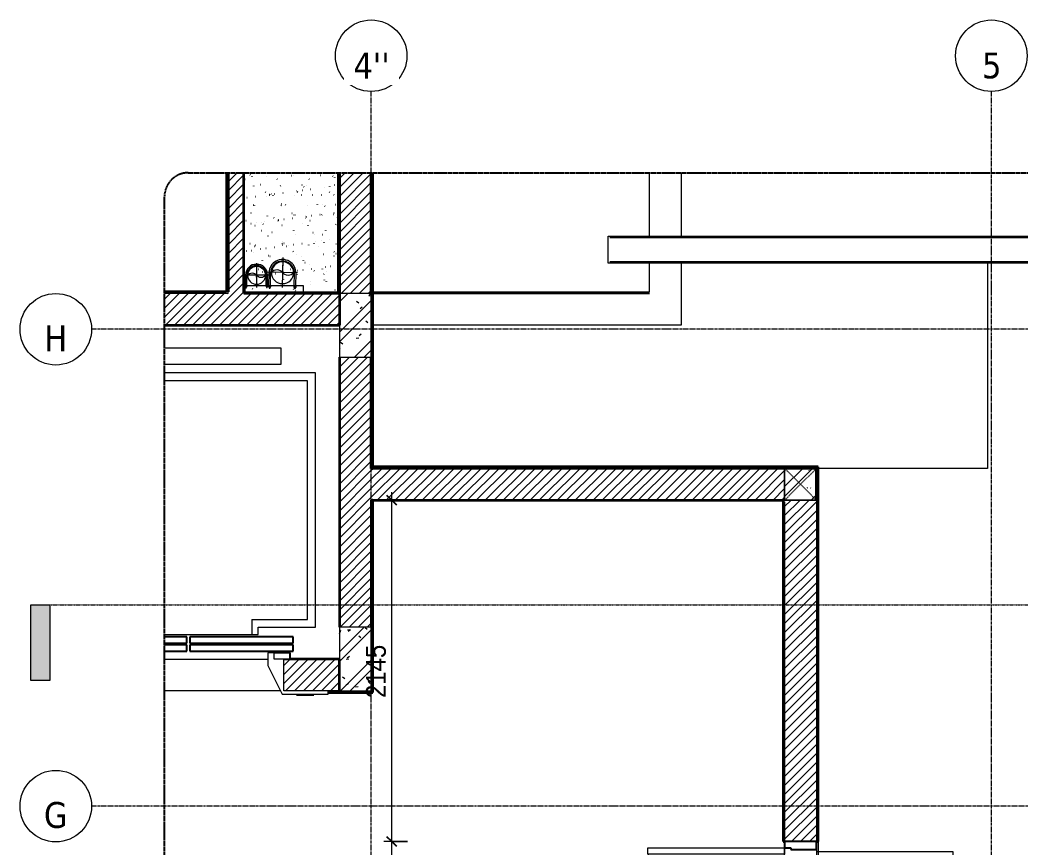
# Model space of a CAD drawing. Header units: millimetres. Extents: x 46644 to 147176, y -1287 to 53383.
# Drawn here: x 46644 to 52933, y 48180 to 53383 of the extents above; entities that cross this region are included whole.
import ezdxf

# ---------------------------------------------------------------- set-up
doc = ezdxf.new("R2010")
doc.units = ezdxf.units.MM
for name, pattern in [('Dash', [6, 3, -3]), ('Dash - Tight', [4.5, 3, -1.5]), ('Dash Dot 3_16_', [7.9375, 4.7625, -1.5875, 0, -1.5875]), ('Grid Line', [22.225, 12.7, -3.175, 3.175, -3.175]), ('Hidden', [7.14375, 4.7625, -2.38125]), ('IMPORT-CENTER _3_', [10.16, 6.35, -1.27, 1.27, -1.27])]:
    doc.linetypes.add(name, pattern=pattern)
for name, color, linetype, lineweight in [('0-1', 7, 'Continuous', 5), ('A-ANNO-DIMS', 211, 'Continuous', 9), ('A-ANNO-DIMS-50', 211, 'Continuous', 9), ('A-CLNG-PATT-1', 13, 'Continuous', 25), ('A-DETL-GENF-1', 92, 'Dash - Tight', 18), ('A-DETL-GENF-2', 92, 'Hidden', 25), ('A-DOOR', 31, 'Continuous', 18), ('A-DOOR-1', 31, 'Continuous', 25), ('A-DOOR-FRAM', 31, 'Continuous', 25), ('A-FLOR', 192, 'Continuous', 18), ('A-WALL', 113, 'Continuous', 18), ('A-WALL-3', 113, 'Continuous', 35), ('A-WALL-PATT-3', 111, 'Continuous', 18), ('G-ANNO-SYMB', 111, 'Continuous', 9), ('G-ANNO-SYMB-1', 111, 'Dash Dot 3_16_', 18), ('G-IMPT', 8, 'Continuous', 18), ('G-IMPT-1', 8, 'Continuous', 25), ('G-IMPT-2', 8, 'IMPORT-CENTER _3_', 18), ('I-WALL-3', 2, 'Continuous', 35), ('M-EQPM', 50, 'Continuous', 18), ('S-COLS', 52, 'Continuous', 18), ('S-COLS-1', 9, 'Continuous', 18), ('S-COLS-2', 52, 'Dash', 18), ('S-COLS-3', 52, 'Continuous', 35), ('S-COLS-HDLN', 52, 'Dash', 18), ('S-GRID-1', 1, 'Grid Line', 9), ('S-GRID-IDEN', 1, 'Continuous', 9)]:
    doc.layers.add(name, color=color, linetype=linetype, lineweight=lineweight)
doc.styles.add('Tahoma_B', font='tahomabd.ttf', dxfattribs={"height": 162.5})
doc.styles.add('UTM Avo', font='', dxfattribs={"width": 0.9, "height": 125})
doc.styles.get('UTM Avo').set_extended_font_data('UTM Avo')
doc.dimstyles.new('1_Dim_chi_tiet_2_5', dxfattribs={"dimscale": 304.8, "dimtxt": 124.912619, "dimasz": 0.19685, "dimexe": 0.164042, "dimexo": 0.0625, "dimgap": 0.016404, "dimtad": 1, "dimdec": 0, "dimrnd": 5, "dimzin": 0, "dimdsep": 46, "dimtxsty": 'UTM Avo', "dimblk1": 'OBLIQUE', "dimblk2": 'OBLIQUE', "dimsah": 1, "dimcen": 0.09, "dimdle": 0.164042, "dimazin": 0, "dimtfac": 1, "dimtdec": 4, "dimtix": 1, "dimtmove": 0, "dimatfit": 3, "dimfxl": 0.328084, "dimfxlon": 1, "dimtvp": 1, "dimtolj": 1, "dimtzin": 0, "dimarcsym": 2})
pattern_1 = [(45, (0, 0), (-125.7236, 125.7236), []), (45, (0, 190.5), (-125.7236, 125.7236), [])]
pattern_2 = [(50, (0, 0), (364.3679, -31.8783), [38.1, -419.1]), (355, (0, 0), (-70.4859, 382.1133), [30.48, -335.28]), (100.451, (30.36, -2.66), (293.885, 350.2334), [32.38, -356.18]), (46.184, (0, 101.6), (542.1585, -84.0858), [57.15, -628.65]), (96.636, (45.2, 94.6), (474.805, 494.8554), [48.57, -534.27]), (351.184, (0, 101.6), (474.81, 494.85), [45.72, -502.92]), (21, (50.8, 76.2), (303.2285, -204.5305), [38.1, -419.1]), (326, (50.8, 76.2), (123.6039, 368.376), [30.48, -335.28]), (71.451, (76.07, 59.16), (426.8341, 163.8427), [32.38, -356.18]), (37.5, (0, 0), (6.17665, 169.11015), [16.764, -314.452, 16.764, -323.596, -336.55]), (37.5, (0, 0), (6.17665, 169.11015), [-671.576, 16.764, -319.786]), (7.5, (0, 0), (133.63888, 200.3615), [16.764, -177.292, 16.764, -306.832, -128.27]), (7.5, (0, 0), (133.63888, 200.3615), [-517.652, 16.764, -111.506]), (327.5, (-113.28, 0), (271.18182, -11.45836), [16.764, -110.236, 16.764, -379.476, -525.78]), (327.5, (-113.28, 0), (271.18182, -11.45836), [-523.24, 16.764, -509.016]), (317.5, (-164.08, 0), (296.2585, 50.85285), [16.764, -148.336, 16.764, -246.38, -373.38]), (317.5, (-164.08, 0), (296.2585, 50.85285), [-428.244, 16.764, -356.616])]
pattern_3 = [(45, (0, 0), (-28.284271, 28.284271), [])]
pattern_4 = [(45, (0, 0), (-26.516504, 26.516504), [])]
pattern_5 = [(50, (0, 0), (364.3679, -31.8783), [38.1, -419.1]), (355, (0, 0), (-70.4859, 382.1133), [30.48, -335.28]), (100.451, (30.36, -2.66), (293.885, 350.2334), [32.38, -356.18]), (46.184, (0, 101.6), (542.1585, -84.0858), [57.15, -628.65]), (96.636, (45.2, 94.6), (474.805, 494.8554), [48.57, -534.27]), (351.184, (0, 101.6), (474.81, 494.85), [45.72, -502.92]), (21, (50.8, 76.2), (303.2285, -204.5305), [38.1, -419.1]), (326, (50.8, 76.2), (123.6039, 368.376), [30.48, -335.28]), (71.451, (76.07, 59.16), (426.8341, 163.8427), [32.38, -356.18]), (37.5, (0, 0), (6.17665, 169.11015), [3.353, -327.863, 3.353, -337.007, -336.55]), (37.5, (0, 0), (6.17665, 169.11015), [-671.576, 3.353, -333.197]), (7.5, (0, 0), (133.63888, 200.3615), [3.353, -190.703, 3.353, -320.243, -128.27]), (7.5, (0, 0), (133.63888, 200.3615), [-517.652, 3.353, -124.917]), (327.5, (-113.28, 0), (271.18182, -11.45836), [3.353, -123.647, 3.353, -392.887, -525.78]), (327.5, (-113.28, 0), (271.18182, -11.45836), [-523.24, 3.353, -522.427]), (317.5, (-164.08, 0), (296.2585, 50.85285), [3.353, -161.747, 3.353, -259.791, -373.38]), (317.5, (-164.08, 0), (296.2585, 50.85285), [-428.244, 3.353, -370.027]), (45, (0, 0), (-125.7236, 125.7236), []), (45, (0, 190.5), (-125.7236, 125.7236), [])]

# ---------------------------------------------------------------- blocks, each defined once
blk = doc.blocks.new('NCV_TKTC_KET CAU_rvt-1-TKCS_SẢNH - BẬC CẤP 1 - MẶT BẰNG')
at = {"layer": 'S-COLS-1'}
h = blk.add_hatch(dxfattribs=at)
h.set_pattern_fill('FP_2', color=256, style=0, pattern_type=2)
h.set_pattern_definition(pattern_1)
h.paths.add_polyline_path([(48852.6, 51261.9), (48852.6, 51661.9), (48652.6, 51661.9), (48652.6, 51261.9)])
h = blk.add_hatch(dxfattribs=at)
h.set_pattern_fill('FP_3', color=256, style=0, pattern_type=2)
h.set_pattern_definition(pattern_2)
h.paths.add_polyline_path([(48852.6, 51261.9), (48852.6, 51661.9), (48652.6, 51661.9), (48652.6, 51261.9)])
h = blk.add_hatch(dxfattribs=at)
h.set_pattern_fill('FP_2', color=256, style=0, pattern_type=2)
h.set_pattern_definition(pattern_1)
h.paths.add_polyline_path([(48852.6, 49161.9), (48852.6, 49561.9), (48652.6, 49561.9), (48652.6, 49161.9)])
h = blk.add_hatch(dxfattribs=at)
h.set_pattern_fill('FP_3', color=256, style=0, pattern_type=2)
h.set_pattern_definition(pattern_2)
h.paths.add_polyline_path([(48852.6, 49161.9), (48852.6, 49561.9), (48652.6, 49561.9), (48652.6, 49161.9)])
at = {"layer": 'S-COLS'}
for p, q in [((48852.6, 51661.9), (48652.6, 51661.9)), ((48652.6, 51661.9), (48652.6, 51261.9)), ((48852.6, 51261.9), (48852.6, 51661.9)), ((48652.6, 51261.9), (48852.6, 51261.9)), ((48852.6, 49561.9), (48652.6, 49561.9)), ((48652.6, 49561.9), (48652.6, 49161.9)), ((48852.6, 49161.9), (48852.6, 49561.9)), ((48652.6, 49161.9), (48852.6, 49161.9))]:
    blk.add_line(p, q, dxfattribs=at)
blk = doc.blocks.new('TKTC_XREF_251221_MB TANG 1 - TKTC_XREF_260130_MB TANG 1_dwg_$cc-V1-TKCS_SẢNH - BẬC CẤP 1 - MẶT BẰNG')
at = {"layer": 'G-IMPT'}
blk.add_circle((0, 0), 0.5, dxfattribs=at)
for centre, radius, start, end in [((0, 0), 0.5, 90, 270), ((0.188, 0.25), 0.313, 126.8699, 233.1301), ((-0.188, -0.25), 0.313, 306.8699, 53.1301)]:
    blk.add_arc(centre, radius, start, end, dxfattribs=at)
at = {"layer": 'G-IMPT-2'}
for p, q in [((0, -0.673), (0, 0.673)), ((-0.673, 0), (0.673, 0))]:
    blk.add_line(p, q, dxfattribs=at)
blk = doc.blocks.new('TKTC_XREF_251221_MB TANG 1 - TKTC_XREF_260130_MB TANG 1_dwg_CUM U_DN100-V2-TKCS_SẢNH - BẬC CẤP 1 - MẶT BẰNG')
at = {"layer": 'G-IMPT'}
blk.add_hatch(color=256, dxfattribs=at).paths.add_polyline_path([(0, 61), (0, 57), (14.8, 55.1), (28.5, 49.4), (40.3, 40.3), (49.4, 28.5), (55.1, 14.8), (57, 0), (55.1, -14.8), (49.4, -28.5), (40.3, -40.3), (28.5, -49.4), (14.8, -55.1), (0, -57), (0, -61), (15.8, -58.9), (30.5, -52.8), (43.1, -43.1), (52.8, -30.5), (58.9, -15.8), (61, 0), (58.9, 15.8), (52.8, 30.5), (43.1, 43.1), (30.5, 52.8), (15.8, 58.9)])
for p, q in [((-79.1, 66.6), (-79.1, 63.4)), ((-76.6, 66.6), (-76.6, 63.4)), ((-74.6, 66.6), (-74.6, 63.4)), ((-72.7, 69.3), (-72.7, 60.7)), ((-66.9, 67.9), (-71.7, 67.9)), ((-66.9, 62.1), (-71.7, 62.1)), ((-65, 69), (0, 69)), ((-79.1, -63.4), (-79.1, -66.6)), ((-76.6, -63.4), (-76.6, -66.6)), ((-74.6, -63.4), (-74.6, -66.6)), ((-72.7, -60.7), (-72.7, -69.3)), ((-66.9, -62.1), (-71.7, -62.1)), ((-66.9, -67.9), (-71.7, -67.9)), ((-65, -69), (0, -69))]:
    blk.add_line(p, q, dxfattribs=at)
at = {"layer": 'G-IMPT', "flags": 128}
for points in [[(-72.7, 67.6), (-78.1, 67.6), (-78.1, 62.4), (-72.7, 62.4)], [(-71.7, 59.2), (-66.9, 59.2), (-66.9, 70.8), (-71.7, 70.8)], [(-66.9, 70.8), (-66.9, 72.7), (-65, 72.7), (-65, 57.3), (-66.9, 57.3), (-66.9, 59.2)], [(-65, 61), (0, 61), (0, 57)], [(-72.7, -62.4), (-78.1, -62.4), (-78.1, -67.6), (-72.7, -67.6)], [(-71.7, -70.8), (-66.9, -70.8), (-66.9, -59.2), (-71.7, -59.2)], [(-66.9, -59.2), (-66.9, -57.3), (-65, -57.3), (-65, -72.7), (-66.9, -72.7), (-66.9, -70.8)], [(-65, -61), (0, -61), (0, -57)]]:
    blk.add_lwpolyline(points, dxfattribs=at)
at = {"layer": 'G-IMPT'}
for centre, radius, start, end in [((-78.1, 66.6), 0.96, 90, 180), ((-78.1, 63.4), 0.96, 180, 270), ((-71.1, 69.3), 1.56, 112.6199, 247.3801), ((-67.9, 65), 4.8, 143.1301, 216.8699), ((-71.1, 60.7), 1.56, 112.6199, 247.3801), ((0, 0), 69, 270, 90), ((0, 0), 61, 270, 90), ((0, 0), 57, 270, 90), ((-78.1, -63.4), 0.96, 90, 180), ((-78.1, -66.6), 0.96, 180, 270), ((-71.1, -60.7), 1.56, 112.6199, 247.3801), ((-67.9, -65), 4.8, 143.1301, 216.8699), ((-71.1, -69.3), 1.56, 112.6199, 247.3801)]:
    blk.add_arc(centre, radius, start, end, dxfattribs=at)
blk = doc.blocks.new('TKTC_XREF_251221_MB TANG 1 - TKTC_XREF_260130_MB TANG 1_dwg_$cc-4202116-TKCS_SẢNH - BẬC CẤP 1 - MẶT BẰNG')
at = {"layer": 'G-IMPT'}
blk.add_circle((0, 0), 0.5, dxfattribs=at)
for centre, radius, start, end in [((0, 0), 0.5, 90, 270), ((0.188, 0.25), 0.313, 126.8699, 233.1301), ((-0.188, -0.25), 0.313, 306.8699, 53.1301)]:
    blk.add_arc(centre, radius, start, end, dxfattribs=at)
at = {"layer": 'G-IMPT-2'}
for p, q in [((0, -0.673), (0, 0.673)), ((-0.673, 0), (0.673, 0))]:
    blk.add_line(p, q, dxfattribs=at)
blk = doc.blocks.new('TKTC_XREF_251221_MB TANG 1 - TKTC_XREF_260130_MB TANG 1_dwg-4202109-TKCS_SẢNH - BẬC CẤP 1 - MẶT BẰNG')
at = {"layer": 'G-IMPT', "flags": 128}
blk.add_lwpolyline([(-154727, -349634.2), (-154727, -349684.2), (-155092.6, -349684.2), (-155092.6, -349633.9), (-154727, -349633.9), (-154727, -349684.2), (-155092.6, -349684.2), (-155092.6, -349633.9), (-154727, -349633.9)], dxfattribs=at)
at = {"layer": 'G-IMPT-1'}
blk.add_line((-154299.1, -350784.7), (-154299.1, -350774.7), dxfattribs=at)
at = {"extrusion": (0, 0, -1)}
for name, p, xscale, yscale, zscale, rotation in [('TKTC_XREF_251221_MB TANG 1 - TKTC_XREF_260130_MB TANG 1_dwg_$cc-V1-TKCS_SẢNH - BẬC CẤP 1 - MẶT BẰNG', (155019.9, -349569.8), 114.0000000000649, 114.0000000000649, -114.0000000000649, 269.9277821117897), ('TKTC_XREF_251221_MB TANG 1 - TKTC_XREF_260130_MB TANG 1_dwg_$cc-4202116-TKCS_SẢNH - BẬC CẤP 1 - MẶT BẰNG', (154856.6, -349552.5), 140.0000000000797, 140.0000000000797, -140.0000000000797, 271.0087957877645)]:
    blk.add_blockref(name, p, dxfattribs=dict(at, xscale=xscale, yscale=yscale, zscale=zscale, rotation=rotation))
at = {"rotation": 90.072217886616}
blk.add_blockref('TKTC_XREF_251221_MB TANG 1 - TKTC_XREF_260130_MB TANG 1_dwg_CUM U_DN100-V2-TKCS_SẢNH - BẬC CẤP 1 - MẶT BẰNG', (-155020, -349568.8), dxfattribs=at)
at = {"xscale": 1.228070175438593, "yscale": 1.228070175438593, "zscale": 1.228070175438593, "rotation": 88.99120421064113}
blk.add_blockref('TKTC_XREF_251221_MB TANG 1 - TKTC_XREF_260130_MB TANG 1_dwg_CUM U_DN100-V2-TKCS_SẢNH - BẬC CẤP 1 - MẶT BẰNG', (-154856.6, -349555.5), dxfattribs=at)
blk = doc.blocks.new('TKTC_XREF_251221_MB TANG 1 - TKTC_XREF_251221_MB TANG 1-2038492-TKCS_SẢNH - BẬC CẤP 1 - MẶT BẰNG')
blk.add_blockref('TKTC_XREF_251221_MB TANG 1 - TKTC_XREF_260130_MB TANG 1_dwg-4202109-TKCS_SẢNH - BẬC CẤP 1 - MẶT BẰNG', (169499.1, 384109.7))
blk = doc.blocks.new('Thang may HIEN - Dài x Rộng - 2000x2000-2402764-TKCS_SẢNH - BẬC CẤP 1 - MẶT BẰNG')
at = {"layer": 'A-DOOR'}
for p, q in [((-590, 120), (-880, 120)), ((-880, 120), (-880, 100)), ((-880, 100), (-600, 100)), ((-600, 100), (-600, -100)), ((-500, -60), (-590, 120)), ((-500, -140), (-500, -60)), ((-600, -100), (-540, -100)), ((-540, -100), (-540, -140)), ((-660, -190.4), (-660, -150.4)), ((-660, -150.4), (-10, -150.4)), ((-540, -140), (-500, -140)), ((-10, -150.4), (-10, -190.4)), ((149.9, -150.4), (10, -150.4)), ((10, -150.4), (10, -190.4)), ((-10, -190.4), (-660, -190.4)), ((-10, -200.4), (-660, -200.4)), ((-660, -200.4), (-660, -240.4)), ((-660, -240.4), (-10, -240.4)), ((-10, -240.4), (-10, -200.4)), ((10, -190.4), (149.9, -190.4)), ((10, -200.4), (10, -240.4)), ((149.9, -200.4), (10, -200.4)), ((10, -240.4), (149.9, -240.4)), ((-440, -300), (-800, -300)), ((-800, -300), (-800, -1900)), ((-440, -255), (-440, -300)), ((-400, -255), (-440, -255)), ((149.9, -255), (-400, -255)), ((-400, -350), (-400, -255)), ((-400, -350), (-750, -350)), ((-750, -350), (-750, -1850)), ((-750, -1850), (149.9, -1850)), ((-800, -1900), (149.9, -1900)), ((149.9, -1955.4), (-584.2, -1955.4)), ((-584.2, -1955.4), (-584.2, -2055.4)), ((-584.2, -2055.4), (149.9, -2055.4))]:
    blk.add_line(p, q, dxfattribs=at)
at = {"layer": 'A-DOOR-1'}
for p, q in [((-680, 124), (-790, 124)), ((-790, 124), (-790, 120)), ((-680, 120), (-680, 124)), ((-600, -100), (-640, -100)), ((-640, -100), (-640, -140)), ((-10, -150.4), (-660, -150.4)), ((-660, -150.4), (-660, -190.4)), ((-640, -140), (-540, -140)), ((-10, -190.4), (-10, -150.4)), ((10, -150.4), (10, -190.4)), ((149.9, -150.4), (10, -150.4)), ((-660, -190.4), (-10, -190.4)), ((-10, -200.4), (-660, -200.4)), ((-660, -200.4), (-660, -240.4)), ((-660, -240.4), (-10, -240.4)), ((-10, -240.4), (-10, -200.4)), ((10, -190.4), (149.9, -190.4)), ((10, -200.4), (10, -240.4)), ((149.9, -200.4), (10, -200.4)), ((10, -240.4), (149.9, -240.4))]:
    blk.add_line(p, q, dxfattribs=at)
blk = doc.blocks.new('FD_07 - DIG_01-1800x2200-CỬA ĐI 2 CÁNH 2-2150742-TKCS_SẢNH - BẬC CẤP 1 - MẶT BẰNG')
at = {"layer": 'A-DETL-GENF-1'}
for p, q in [((-860, 960), (-860, 100)), ((-820, 960), (-860, 960)), ((-820, 100), (-820, 960)), ((820, 100), (820, 960)), ((820, 960), (860, 960)), ((860, 960), (860, 100)), ((-860, 100), (-820, 100)), ((860, 100), (820, 100)), ((-835, -960), (-835, -100)), ((-835, -100), (-795, -100)), ((-795, -100), (-795, -960)), ((835, -100), (795, -100)), ((795, -100), (795, -960)), ((835, -960), (835, -100)), ((-795, -960), (-835, -960)), ((795, -960), (835, -960))]:
    blk.add_line(p, q, dxfattribs=at)
for centre, start, end in [((-860, 100), 0, 87.33412), ((860, 100), 92.66588, 180), ((-835, -100), 272.66588, 360), ((835, -100), 180, 267.33412)]:
    blk.add_arc(centre, 860, start, end, dxfattribs=at)
at = {"layer": 'A-DOOR'}
for p, q in [((-860, 100), (860, 100)), ((850, -100), (-850, -100))]:
    blk.add_line(p, q, dxfattribs=at)
at = {"layer": 'A-DOOR-FRAM'}
for p, q in [((-860, 100), (-900, 100)), ((-900, 100), (-900, -100)), ((-860, 60), (-860, 100)), ((900, 100), (860, 100)), ((860, 100), (860, 60)), ((900, -100), (900, 100)), ((-850, 60), (-860, 60)), ((-850, -100), (-850, 60)), ((860, 60), (850, 60)), ((850, 60), (850, -100)), ((-900, -100), (-850, -100)), ((850, -100), (900, -100))]:
    blk.add_line(p, q, dxfattribs=at)
blk = doc.blocks.new('G1_SOF - BO TRU - 200x200-3050151-TKCS_SẢNH - BẬC CẤP 1 - MẶT BẰNG')
at = {"layer": 'S-COLS-HDLN'}
for p, q in [((-100, 100), (100, -100)), ((100, 100), (-100, -100))]:
    blk.add_line(p, q, dxfattribs=at)
blk = doc.blocks.new('BORDER VIEW - BORDER VIEW-2193878-TKCS_SẢNH - BẬC CẤP 1 - MẶT BẰNG')
at = {"layer": 'A-DETL-GENF-2'}
for p, q in [((150, 8964.5), (14143.7, 8964.5)), ((0, 150), (0, 8814.5))]:
    blk.add_line(p, q, dxfattribs=at)
blk.add_arc((150, 8814.5), 150, 90, 180, dxfattribs=at)
blk = doc.blocks.new('Grid - M_Grid Head - Circle-353313-TKCS_SẢNH - BẬC CẤP 1 - MẶT BẰNG')
at = {"layer": 'S-GRID-IDEN'}
blk.add_circle((0, 0), 4.5, dxfattribs=at)
blk = doc.blocks.new('Section - 3_32_ x 3_8_-4701953-TKCS_SẢNH - BẬC CẤP 1 - MẶT BẰNG')
at = {"layer": 'G-ANNO-SYMB'}
blk.add_hatch(color=256, dxfattribs=at).paths.add_polyline_path([(0, 9.525), (0, 0), (-2.38125, 0), (-2.38125, 9.525)])
for p, q in [((0, 9.525), (-2.38125, 9.525)), ((-2.38125, 9.525), (-2.38125, 0)), ((0, 0), (0, 9.525)), ((-2.38125, 0), (0, 0))]:
    blk.add_line(p, q, dxfattribs=at)
blk = doc.blocks.new('DIMBLOCK13-TKCS_SẢNH - BẬC CẤP 1 - MẶT BẰNG')
at = {"layer": 'A-ANNO-DIMS-50', "lineweight": 25}
for p, q in [((48981.9, 48214.6), (48951.9, 48244.6)), ((48981.9, 48214.6), (49011.9, 48184.6)), ((48981.9, 46414.6), (48951.9, 46444.6)), ((48981.9, 46414.6), (49011.9, 46384.6))]:
    blk.add_line(p, q, dxfattribs=at)
at = {"layer": 'A-ANNO-DIMS-50'}
for p, q in [((49081.9, 48214.6), (48931.9, 48214.6)), ((48981.9, 46414.6), (48981.9, 48214.6)), ((48981.9, 48214.6), (49081.9, 48214.6)), ((49081.9, 46414.6), (48931.9, 46414.6)), ((48981.9, 46414.6), (49081.9, 46414.6))]:
    blk.add_line(p, q, dxfattribs=at)
at = {"layer": 'A-ANNO-DIMS-50', "color": 0, "insert": (48819.6, 47143.5), "char_height": 125, "width": 410.824, "attachment_point": 1, "rotation": 90, "line_spacing_factor": 1.110334, "style": 'UTM Avo'}
blk.add_mtext('1800', dxfattribs=at)
blk = doc.blocks.new('_Oblique')
at = {"color": 0, "linetype": 'ByBlock', "lineweight": -2}
blk.add_line((-0.5, -0.5), (0.5, 0.5), dxfattribs=at)
blk = doc.blocks.new('DIMBLOCK14-TKCS_SẢNH - BẬC CẤP 1 - MẶT BẰNG')
at = {"layer": 'A-ANNO-DIMS-50', "lineweight": 25}
for p, q in [((48981.9, 50361.9), (48951.9, 50391.9)), ((48981.9, 50361.9), (49011.9, 50331.9)), ((48981.9, 48214.6), (48951.9, 48244.6)), ((48981.9, 48214.6), (49011.9, 48184.6))]:
    blk.add_line(p, q, dxfattribs=at)
at = {"layer": 'A-ANNO-DIMS-50'}
for p, q in [((48981.9, 48214.6), (48981.9, 50411.9)), ((48881.9, 50361.9), (49031.9, 50361.9)), ((48981.9, 50361.9), (48881.9, 50361.9)), ((49081.9, 48214.6), (48931.9, 48214.6)), ((48981.9, 48214.6), (49081.9, 48214.6))]:
    blk.add_line(p, q, dxfattribs=at)
at = {"layer": 'A-ANNO-DIMS-50', "color": 0, "insert": (48819.6, 49117.1), "char_height": 125, "width": 410.824, "attachment_point": 1, "rotation": 90, "line_spacing_factor": 1.110334, "style": 'UTM Avo'}
blk.add_mtext('2145', dxfattribs=at)

msp = doc.modelspace()

# ---------------------------------------------------------------- hatches: boundary and pattern name
at = {"layer": 'A-CLNG-PATT-1'}
h = msp.add_hatch(dxfattribs=at)
h.set_pattern_fill('FP_5', color=256, style=0, pattern_type=2)
h.set_pattern_definition([(37.5, (0, 0), (-4.06471, 124.31102), [1.676, -96.388, 1.676, -108.001, -104.839]), (37.5, (0, 0), (-4.06471, 124.31102), [-207.742, 1.676, -103.162]), (7.5, (0, 0), (114.1784, 182.07394), [1.676, -51.227, 1.676, -86.711, -33.871]), (7.5, (0, 0), (114.1784, 182.07394), [-141.29, 1.676, -32.195]), (327.5, (-79.36, 0), (200.91183, 0.36538), [1.676, -30.582, 1.676, -114.452, -151.613]), (327.5, (-79.36, 0), (200.91183, 0.36538), [-148.387, 1.676, -149.936]), (317.5, (-79.36, 0), (193.94316, 56.6244), [1.676, -14.453, 1.676, -74.452, -87.097]), (317.5, (-79.36, 0), (193.94316, 56.6244), [-92.258, 1.676, -85.42])])
h.paths.add_polyline_path([(48220.2, 51671.9), (48642.6, 51671.9), (48642.6, 52421.5), (48052.6, 52421.5), (48052.6, 51671.9), (48194.2, 51671.9)])
at = {"layer": 'A-WALL-PATT-3'}
h = msp.add_hatch(dxfattribs=at)
h.set_pattern_fill('FP_4', color=256, style=0, pattern_type=2)
h.set_pattern_definition(pattern_4)
h.paths.add_polyline_path([(47942.5, 51671.9), (47952.5, 51671.9), (47952.5, 52421.5), (47942.5, 52421.5), (47942.5, 51896.2)])
h = msp.add_hatch(dxfattribs=at)
h.set_pattern_fill('FP_1', color=256, style=0, pattern_type=2)
h.set_pattern_definition(pattern_3)
h.paths.add_polyline_path([(47952.5, 51661.9), (48052.5, 51661.9), (48052.5, 52421.5), (47952.5, 52421.5), (47952.5, 51671.9)])
h = msp.add_hatch(dxfattribs=at)
h.set_pattern_fill('FP_1', color=256, style=0, pattern_type=2)
h.set_pattern_definition(pattern_3)
h.paths.add_polyline_path([(48852.5, 51661.9), (48852.5, 52421.5), (48652.5, 52421.5), (48652.6, 51661.9)])
h = msp.add_hatch(dxfattribs=at)
h.set_pattern_fill('FP_4', color=256, style=0, pattern_type=2)
h.set_pattern_definition(pattern_4)
h.paths.add_polyline_path([(47552.6, 51661.9), (47952.5, 51661.9), (47952.5, 51671.9), (47552.6, 51671.9), (47552.6, 51668.7)])
h = msp.add_hatch(dxfattribs=at)
h.set_pattern_fill('FP_1', color=256, style=0, pattern_type=2)
h.set_pattern_definition(pattern_3)
h.paths.add_polyline_path([(47552.6, 51461.9), (48652.5, 51461.9), (48652.5, 51661.9), (47552.6, 51661.9), (47552.6, 51595.3)])
h = msp.add_hatch(dxfattribs=at)
h.set_pattern_fill('FP_1', color=256, style=0, pattern_type=2)
h.set_pattern_definition(pattern_3)
h.paths.add_polyline_path([(48652.5, 49561.9), (48852.5, 49561.9), (48852.5, 51261.9), (48652.5, 51261.9), (48652.5, 50196.7)])
h = msp.add_hatch(dxfattribs=at)
h.set_pattern_fill('FP_1', color=256, style=0, pattern_type=2)
h.set_pattern_definition(pattern_3)
h.paths.add_polyline_path([(51452.5, 50361.9), (51452.5, 50561.9), (48852.5, 50561.9), (48852.5, 50361.9), (51115.3, 50361.9)])
h = msp.add_hatch(dxfattribs=at)
h.set_pattern_fill('FP_4', color=256, style=0, pattern_type=2)
h.set_pattern_definition(pattern_4)
h.paths.add_polyline_path([(48862.5, 49161.9), (48862.5, 50361.9), (48852.5, 50361.9), (48852.6, 49161.9)])
h = msp.add_hatch(dxfattribs=at)
h.set_pattern_fill('FP_4', color=256, style=0, pattern_type=2)
h.set_pattern_definition(pattern_4)
h.paths.add_polyline_path([(51452.5, 46036.9), (51452.5, 46414.6), (51442.5, 46414.6), (51442.5, 46036.9)])
h.paths.add_polyline_path([(51452.5, 48214.6), (51452.5, 50351.9), (51442.5, 50351.9), (51442.5, 48214.6)])
h = msp.add_hatch(dxfattribs=at)
h.set_pattern_fill('FP_1', color=256, style=0, pattern_type=2)
h.set_pattern_definition(pattern_3)
h.paths.add_polyline_path([(51652.5, 46036.9), (51652.5, 46414.6), (51452.5, 46414.6), (51452.5, 46036.9)])
h.paths.add_polyline_path([(51492.5, 48214.6), (51652.5, 48214.6), (51652.5, 50361.9), (51452.5, 50361.9), (51452.5, 48214.6)])
h = msp.add_hatch(dxfattribs=at)
h.set_pattern_fill('FP_1', color=256, style=0, pattern_type=2)
h.set_pattern_definition(pattern_3)
h.paths.add_polyline_path([(48582.6, 49161.9), (48652.5, 49161.9), (48652.5, 49361.9), (48302.6, 49361.9), (48302.6, 49161.9)])
h = msp.add_hatch(dxfattribs=at)
h.set_pattern_fill('FP_4', color=256, style=0, pattern_type=2)
h.set_pattern_definition(pattern_4)
h.paths.add_polyline_path([(48652.6, 49151.9), (48862.5, 49151.9), (48862.5, 49161.9), (48582.6, 49161.9), (48582.6, 49151.9)])
at = {"layer": 'S-COLS-1'}
h = msp.add_hatch(dxfattribs=at)
h.set_pattern_fill('FP_6', color=256, style=0, pattern_type=2)
h.set_pattern_definition(pattern_5)
h.paths.add_polyline_path([(51652.5, 50361.9), (51652.5, 50561.9), (51452.5, 50561.9), (51452.5, 50361.9)])
h = msp.add_hatch(dxfattribs=at)
h.set_pattern_fill('FP_6', color=256, style=0, pattern_type=2)
h.set_pattern_definition(pattern_5)
h.paths.add_polyline_path([(51652.5, 50361.9), (51652.5, 50561.9), (51452.5, 50561.9), (51452.5, 50361.9)])

# ---------------------------------------------------------------- linework, layer by layer
at = {"layer": 'A-FLOR'}
for p, q in [((48052.6, 51661.9), (48052.6, 52421.5)), ((52727.6, 51851.9), (52727.6, 50561.9)), ((52727.6, 50561.9), (51662.5, 50561.9))]:
    msp.add_line(p, q, dxfattribs=at)
at = {"layer": 'A-WALL'}
for p, q in [((48642.6, 51671.9), (48642.6, 52421.5)), ((50602.6, 52021.9), (50602.6, 52421.5)), ((50802.6, 52421.5), (50802.6, 52021.9)), ((50342.5, 52021.9), (59162.5, 52021.9)), ((50342.5, 51851.9), (50342.5, 52021.9)), ((59152.5, 52011.9), (50352.5, 52011.9)), ((54652.6, 51851.9), (50342.5, 51851.9)), ((59152.5, 51861.9), (50352.5, 51861.9)), ((50602.6, 51671.9), (50602.6, 51851.9)), ((50802.6, 51851.9), (50802.6, 51461.9)), ((47952.5, 51661.9), (47552.6, 51661.9)), ((47952.5, 51661.9), (47952.5, 51671.9)), ((48052.6, 51671.9), (48652.5, 51671.9)), ((48862.5, 51671.9), (50602.6, 51671.9)), ((50602.6, 51661.9), (48862.5, 51661.9)), ((48862.5, 51661.9), (50602.6, 51661.9)), ((50802.6, 51461.9), (48862.5, 51461.9)), ((51452.5, 50361.9), (51452.5, 50561.9)), ((51652.5, 50361.9), (51452.5, 50361.9)), ((51452.5, 50351.9), (51452.5, 48214.6)), ((51652.5, 50361.9), (51652.5, 48214.6)), ((47552.6, 49361.9), (48202.6, 49361.9)), ((48282.6, 49161.9), (47552.6, 49161.9)), ((48582.6, 49161.9), (48652.5, 49161.9)), ((48652.5, 49161.9), (48582.6, 49161.9)), ((51662.5, 48214.6), (51662.5, 46414.6))]:
    msp.add_line(p, q, dxfattribs=at)
at = {"layer": 'A-WALL-3'}
for p, q in [((47952.5, 52421.5), (47952.5, 51671.9)), ((48052.5, 51661.9), (48052.5, 52421.5)), ((48652.5, 52421.5), (48652.5, 51461.9)), ((48852.5, 52421.5), (48852.5, 51661.9)), ((48852.5, 51661.9), (48852.5, 52421.5)), ((48862.5, 50561.9), (48862.5, 52421.5)), ((48652.5, 51661.9), (48052.5, 51661.9)), ((47552.6, 51461.9), (48652.5, 51461.9)), ((48652.5, 51261.9), (48652.5, 49561.9)), ((48852.5, 50561.9), (48852.5, 51261.9)), ((51652.5, 50561.9), (48852.5, 50561.9)), ((51662.5, 50571.9), (48862.5, 50571.9)), ((51652.5, 50561.9), (51652.5, 50361.9)), ((51662.5, 48214.6), (51662.5, 50571.9)), ((48862.5, 50361.9), (51452.5, 50361.9)), ((48852.5, 49561.9), (48852.5, 49561.9)), ((48652.5, 49361.9), (48342.6, 49361.9)), ((48652.5, 49161.9), (48652.5, 49361.9)), ((51652.5, 48214.6), (51662.5, 48214.6))]:
    msp.add_line(p, q, dxfattribs=at)
at = {"layer": 'G-ANNO-SYMB-1'}
msp.add_line((46831.5, 49702.8), (62905.7, 49702.8), dxfattribs=at)
at = {"layer": 'I-WALL-3'}
for p, q in [((47942.5, 52421.5), (47942.5, 51671.9)), ((47942.5, 51671.9), (47552.6, 51671.9)), ((48862.5, 50361.9), (48852.5, 50361.9)), ((48852.5, 50361.9), (48852.5, 49561.9)), ((48862.5, 49151.9), (48862.5, 50351.9)), ((51442.5, 50351.9), (51442.5, 48214.6)), ((51452.5, 50351.9), (51442.5, 50351.9)), ((48582.6, 49151.9), (48862.5, 49151.9)), ((51442.5, 48214.6), (51452.5, 48214.6))]:
    msp.add_line(p, q, dxfattribs=at)
at = {"layer": 'S-COLS'}
for p, q in [((51452.5, 50561.9), (51452.5, 50361.9)), ((51452.5, 50361.9), (51652.5, 50361.9))]:
    msp.add_line(p, q, dxfattribs=at)
at = {"layer": 'S-COLS-3'}
for p, q in [((51652.5, 50561.9), (51452.5, 50561.9)), ((51652.5, 50361.9), (51652.5, 50561.9))]:
    msp.add_line(p, q, dxfattribs=at)
at = {"layer": 'S-GRID-1'}
for p, q in [((48852.6, 51682.7), (48852.6, 52932.7)), ((52752.6, 51682.7), (52752.6, 52932.7)), ((48852.6, 44314.3), (48852.6, 51682.7)), ((52752.6, 44314.3), (52752.6, 51682.7)), ((48344.1, 51436.9), (47094.1, 51436.9)), ((61182.9, 51436.9), (48344.1, 51436.9)), ((48344.1, 48436.9), (47094.1, 48436.9)), ((61182.9, 48436.9), (48344.1, 48436.9))]:
    msp.add_line(p, q, dxfattribs=at)

# ---------------------------------------------------------------- block references
at = {"layer": '0-1'}
msp.add_blockref('NCV_TKTC_KET CAU_rvt-1-TKCS_SẢNH - BẬC CẤP 1 - MẶT BẰNG', (0, 0), dxfattribs=at)
at = {"layer": 'A-DETL-GENF-1'}
msp.add_blockref('BORDER VIEW - BORDER VIEW-2193878-TKCS_SẢNH - BẬC CẤP 1 - MẶT BẰNG', (47552.6, 43457), dxfattribs=at)
at = {"layer": 'A-DOOR'}
for name, p, rotation in [('Thang may HIEN - Dài x Rộng - 2000x2000-2402764-TKCS_SẢNH - BẬC CẤP 1 - MẶT BẰNG', (47702.6, 49261.9), 180), ('FD_07 - DIG_01-1800x2200-CỬA ĐI 2 CÁNH 2-2150742-TKCS_SẢNH - BẬC CẤP 1 - MẶT BẰNG', (51552.5, 47314.6), 89.99999999999993)]:
    msp.add_blockref(name, p, dxfattribs=dict(at, rotation=rotation))
at = {"layer": 'G-ANNO-SYMB', "extrusion": (0, 0, -1), "xscale": 49.99999999999998, "yscale": 49.99999999999998, "zscale": 49.99999999999998, "rotation": 180}
msp.add_blockref('Section - 3_32_ x 3_8_-4701953-TKCS_SẢNH - BẬC CẤP 1 - MẶT BẰNG', (-46831.5, 49702.8), dxfattribs=at)
at = {"layer": 'M-EQPM'}
msp.add_blockref('TKTC_XREF_251221_MB TANG 1 - TKTC_XREF_251221_MB TANG 1-2038492-TKCS_SẢNH - BẬC CẤP 1 - MẶT BẰNG', (33652.6, 17236.9), dxfattribs=at)
at = {"layer": 'S-COLS-2'}
msp.add_blockref('G1_SOF - BO TRU - 200x200-3050151-TKCS_SẢNH - BẬC CẤP 1 - MẶT BẰNG', (51552.5, 50461.9), dxfattribs=at)
at = {"layer": 'S-GRID-IDEN', "xscale": 49.99999999999998, "yscale": 49.99999999999998, "zscale": 49.99999999999998}
for p in [(48852.6, 53157.7), (52752.6, 53157.7)]:
    msp.add_blockref('Grid - M_Grid Head - Circle-353313-TKCS_SẢNH - BẬC CẤP 1 - MẶT BẰNG', p, dxfattribs=at)
at = {"layer": 'S-GRID-IDEN', "xscale": 49.99999999999998, "yscale": 49.99999999999998, "zscale": 49.99999999999998, "rotation": 89.9999999999998}
for p in [(46869.1, 51436.9), (46869.1, 48436.9)]:
    msp.add_blockref('Grid - M_Grid Head - Circle-353313-TKCS_SẢNH - BẬC CẤP 1 - MẶT BẰNG', p, dxfattribs=at)

# ---------------------------------------------------------------- dimensions: what is measured, and where the dimension line sits
at = {"layer": 'A-ANNO-DIMS'}
for base, p1, p2, override, picture, middle in [((48981.9, 50361.9), (49081.9, 48214.6), (48881.9, 50361.9), {"dimpost": '<>', "dimfxl": 2156.592405}, 'DIMBLOCK14-TKCS_SẢNH - BẬC CẤP 1 - MẶT BẰNG', (48912.3, 49288.3)), ((48981.9, 48214.6), (49081.9, 46414.6), (49081.9, 48214.6), {"dimpost": '<>', "dimfxl": 1800}, 'DIMBLOCK13-TKCS_SẢNH - BẬC CẤP 1 - MẶT BẰNG', (48912.3, 47314.6))]:
    dim = msp.add_linear_dim(base=base, p1=p1, p2=p2, angle=90, dimstyle='1_Dim_chi_tiet_2_5', override=override, dxfattribs=at)
    dim.commit()
    dim.dimension.update_dxf_attribs({"geometry": picture, "text_midpoint": middle})

# ---------------------------------------------------------------- next in the draw order: texts
at = {"layer": 'S-GRID-IDEN', "char_height": 162.5, "attachment_point": 5, "line_spacing_factor": 0.996129, "style": 'Tahoma_B', "bg_fill": 3, "box_fill_scale": 1.25, "bg_fill_color": 256, "bg_fill_true_color": 13158600, "bg_fill_transparency": 0}
for s, insert, width in [("\\pt634.99962,1269.99925,1905.0005,2540.00013,3174.99975,3809.99937,4445.00062,5080.00025,5714.99987,6349.9995,6985.00075,7620.00037,8255,8889.99962,9524.99925,10160.0005,10795.00013,11429.99975,12064.99938,12700.00063,13335.00025,13969.99988,14604.9995,15240.00075,15875.00038,16510,17144.99963,17779.99925,18415.0005,19050.00013,19684.99975,20319.99938;4''", (48854.9, 53095.3), 264.5), ('\\pt634.99962,1269.99925,1905.0005,2540.00013,3174.99975,3809.99937,4445.00062,5080.00025,5714.99987,6349.9995,6985.00075,7620.00037,8255,8889.99962,9524.99925,10160.0005,10795.00013,11429.99975,12064.99938,12700.00063,13335.00025,13969.99988,14604.9995,15240.00075,15875.00038,16510,17144.99963,17779.99925,18415.0005,19050.00013,19684.99975,20319.99938;5', (52754.9, 53095.3), 145.5), ('\\pt634.99962,1269.99925,1905.0005,2540.00013,3174.99975,3809.99937,4445.00062,5080.00025,5714.99987,6349.9995,6985.00075,7620.00037,8255,8889.99962,9524.99925,10160.0005,10795.00013,11429.99975,12064.99938,12700.00063,13335.00025,13969.99988,14604.9995,15240.00075,15875.00038,16510,17144.99963,17779.99925,18415.0005,19050.00013,19684.99975,20319.99938;H', (46868.6, 51379.7), 172), ('\\pt634.99962,1269.99925,1905.0005,2540.00013,3174.99975,3809.99937,4445.00062,5080.00025,5714.99987,6349.9995,6985.00075,7620.00037,8255,8889.99962,9524.99925,10160.0005,10795.00013,11429.99975,12064.99938,12700.00063,13335.00025,13969.99988,14604.9995,15240.00075,15875.00038,16510,17144.99963,17779.99925,18415.0005,19050.00013,19684.99975,20319.99938;G', (46868.9, 48379.7), 168.5)]:
    msp.add_mtext(s, dxfattribs=dict(at, insert=insert, width=width))

doc.saveas('drawing.dxf')
